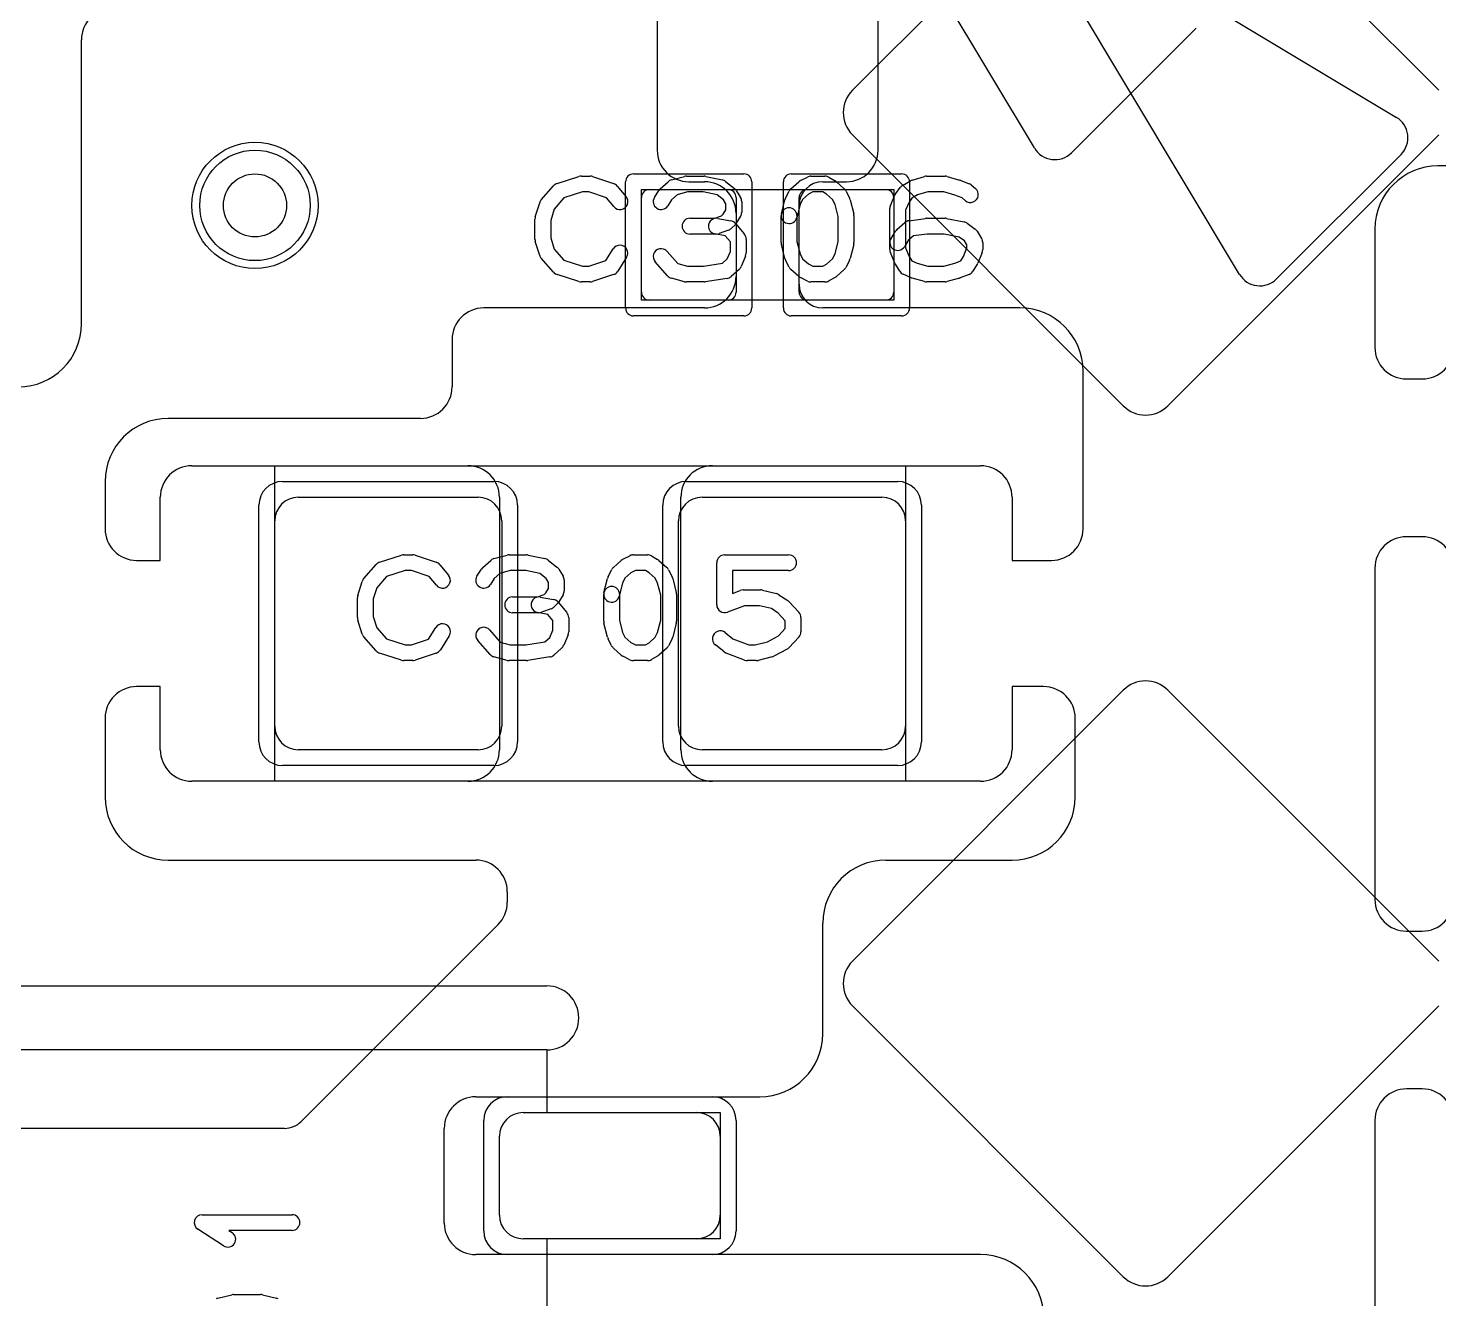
# Model space of a CAD drawing. Extents: x -3.2 to 23.2, y -0.5 to 25.
# Drawn here: x 6.456 to 10.928, y 4.71 to 8.737 of the extents above; entities that cross this region are included whole.
import ezdxf

# ---------------------------------------------------------------- set-up
doc = ezdxf.new("R2010")
doc.units = 0
for name, color, linetype in [('Hole', 1, 'CONTINUOUS'), ('L1', 3, 'CONTINUOUS'), ('L4', 3, 'CONTINUOUS'), ('MetalMask-A', 176, 'CONTINUOUS'), ('PartsArea-A', 111, 'CONTINUOUS'), ('PartsSilk-A', 221, 'CONTINUOUS'), ('Resist-A', 2, 'CONTINUOUS'), ('Resist-B', 2, 'CONTINUOUS'), ('Silk-A', 140, 'CONTINUOUS')]:
    doc.layers.add(name, color=color, linetype=linetype)

msp = doc.modelspace()

# ---------------------------------------------------------------- linework, layer by layer
at = {"layer": 'Hole'}
msp.add_circle((7.175, 8.175), 0.1, dxfattribs=at)
at = {"layer": 'L1'}
for p, q in [((8.45, 9.7), (8.45, 8.35)), ((9.15, 8.35), (9.15, 8.96716)), ((6.625, 7.8), (6.625, 8.7)), ((14.15, 8.3), (10.925, 8.3)), ((8.55, 8.25), (8.6, 8.25)), ((8.97497, 8.25), (9.05, 8.25)), ((8.4, 7.9), (8.4, 8.2)), ((8.425, 8.225), (8.675, 8.225)), ((8.7, 8.2), (8.7, 7.9)), ((8.9, 7.9), (8.9, 8.2)), ((8.925, 8.225), (9.175, 8.225)), ((9.2, 8.2), (9.2, 7.9)), ((8.7, 8.15), (8.7, 7.95)), ((8.9, 7.92497), (8.9, 8.17503)), ((10.725, 8.1), (10.725, 7.725)), ((8.675, 7.875), (8.425, 7.875)), ((9.175, 7.875), (8.925, 7.875)), ((8.6, 7.85), (7.9, 7.85)), ((9.6, 7.85), (8.97497, 7.85)), ((7.8, 7.75), (7.8, 7.6)), ((9.8, 7.15), (9.8, 7.65)), ((10.825, 7.625), (10.875, 7.625)), ((7.7, 7.5), (6.9, 7.5)), ((6.975, 7.35), (7.85, 7.35)), ((8.625, 7.35), (9.475, 7.35)), ((6.7, 7.3), (6.7, 7.15)), ((6.875, 7.05), (6.875, 7.25)), ((7.3125, 7.25), (7.8825, 7.25)), ((7.95, 7.25), (7.95, 6.45)), ((8.525, 6.45), (8.525, 7.25)), ((8.5925, 7.25), (9.1625, 7.25)), ((9.575, 7.25), (9.575, 7.05)), ((7.2375, 6.525), (7.2375, 7.175)), ((7.9575, 7.175), (7.9575, 6.525)), ((8.5175, 6.525), (8.5175, 7.175)), ((9.2375, 7.175), (9.2375, 6.525)), ((10.875, 7.125), (10.825, 7.125)), ((6.8, 7.05), (6.875, 7.05)), ((9.575, 7.05), (9.7, 7.05)), ((10.725, 7.025), (10.725, 5.975)), ((6.875, 6.65), (6.8, 6.65)), ((6.875, 6.45), (6.875, 6.65)), ((9.675, 6.65), (9.575, 6.65)), ((9.575, 6.65), (9.575, 6.45)), ((6.7, 6.55), (6.7, 6.3)), ((9.775, 6.3), (9.775, 6.55)), ((7.8825, 6.45), (7.3125, 6.45)), ((9.1625, 6.45), (8.5925, 6.45)), ((7.85, 6.35), (6.975, 6.35)), ((9.475, 6.35), (8.625, 6.35)), ((6.9, 6.1), (7.875, 6.1)), ((9.175, 6.1), (9.575, 6.1)), ((7.975, 6), (7.975, 5.96642)), ((7.94571, 5.89571), (7.32196, 5.27196)), ((8.975, 5.55), (8.975, 5.9)), ((10.825, 5.875), (10.875, 5.875)), ((10.875, 5.375), (10.825, 5.375)), ((7.875, 5.35), (8.775, 5.35)), ((8.025, 5.3), (8.575, 5.3)), ((7.26895, 5.25), (3.41642, 5.25)), ((7.775, 4.95), (7.775, 5.25)), ((10.725, 5.275), (10.725, 4.225)), ((7.95, 4.975), (7.95, 5.225)), ((8.65, 5.225), (8.65, 4.975)), ((8.575, 4.9), (8.025, 4.9)), ((9.475, 4.85), (7.875, 4.85))]:
    msp.add_line(p, q, dxfattribs=at)
msp.add_circle((7.175, 8.175), 0.2, dxfattribs=at)
for centre, radius, start, end in [((6.725, 8.7), 0.1, 90, 180), ((8.55, 8.35), 0.1, 180, -90), ((9.05, 8.35), 0.1, -90, 0), ((10.925, 8.1), 0.2, 90, 180), ((8.6, 8.15), 0.1, 0, 90), ((8.97497, 8.17503), 0.07497, 90, 180), ((8.425, 8.2), 0.025, 90, 180), ((8.675, 8.2), 0.025, 0, 90), ((8.925, 8.2), 0.025, 90, 180), ((9.175, 8.2), 0.025, 0, 90), ((8.6, 7.95), 0.1, -90, 0), ((8.97497, 7.92497), 0.07497, 180, -90), ((8.425, 7.9), 0.025, 180, -90), ((8.675, 7.9), 0.025, -90, 0), ((8.925, 7.9), 0.025, 180, -90), ((9.175, 7.9), 0.025, -90, 0), ((7.9, 7.75), 0.1, 90, 180), ((9.6, 7.65), 0.2, 0, 90), ((6.425, 7.8), 0.2, -90, 0), ((10.825, 7.725), 0.1, 180, -90), ((10.875, 7.725), 0.1, -90, 0), ((7.7, 7.6), 0.1, -90, 0), ((6.9, 7.3), 0.2, 90, 180), ((6.975, 7.25), 0.1, 90, 180), ((7.85, 7.25), 0.1, 0, 90), ((8.625, 7.25), 0.1, 90, 180), ((9.475, 7.25), 0.1, 0, 90), ((7.3125, 7.175), 0.075, 90, 180), ((7.8825, 7.175), 0.075, 0, 90), ((8.5925, 7.175), 0.075, 90, 180), ((9.1625, 7.175), 0.075, 0, 90), ((6.8, 7.15), 0.1, 180, -90), ((9.7, 7.15), 0.1, -90, 0), ((10.825, 7.025), 0.1, 90, 180), ((10.875, 7.025), 0.1, 0, 90), ((6.8, 6.55), 0.1, 90, 180), ((9.675, 6.55), 0.1, 0, 90), ((7.3125, 6.525), 0.075, 180, -90), ((7.8825, 6.525), 0.075, -90, 0), ((8.5925, 6.525), 0.075, 180, -90), ((9.1625, 6.525), 0.075, -90, 0), ((6.975, 6.45), 0.1, 180, -90), ((7.85, 6.45), 0.1, -90, 0), ((8.625, 6.45), 0.1, 180, -90), ((9.475, 6.45), 0.1, -90, 0), ((6.9, 6.3), 0.2, 180, -90), ((9.575, 6.3), 0.2, -90, 0), ((7.875, 6), 0.1, 0, 90), ((9.175, 5.9), 0.2, 90, 180), ((7.875, 5.96642), 0.1, -45, 0), ((10.825, 5.975), 0.1, 180, -90), ((10.875, 5.975), 0.1, -90, 0), ((8.775, 5.55), 0.2, -90, 0), ((10.825, 5.275), 0.1, 90, 180), ((10.875, 5.275), 0.1, 0, 90), ((7.875, 5.25), 0.1, 90, 180), ((8.025, 5.225), 0.075, 90, 180), ((8.575, 5.225), 0.075, 0, 90), ((7.26895, 5.32497), 0.07497, -90, -45), ((8.025, 4.975), 0.075, 180, -90), ((8.575, 4.975), 0.075, -90, 0), ((7.875, 4.95), 0.1, 180, -90), ((9.475, 4.65), 0.2, 0, 90)]:
    msp.add_arc(centre, radius, start, end, dxfattribs=at)
at = {"layer": 'L4'}
for p, q in [((9.92763, 9.3985), (9.06904, 8.53991)), ((10.92762, 8.53991), (10.06903, 9.3985)), ((9.06904, 8.39849), (9.92762, 7.53991)), ((10.06904, 7.53991), (10.92762, 8.39849)), ((9.92763, 6.6385), (9.06904, 5.77991)), ((10.92762, 5.77991), (10.06903, 6.6385)), ((9.06904, 5.63849), (9.92762, 4.77991)), ((10.06904, 4.77991), (10.92762, 5.63849))]:
    msp.add_line(p, q, dxfattribs=at)
msp.add_circle((7.175, 8.175), 0.2, dxfattribs=at)
for centre, radius, start, end in [((9.13975, 8.4692), 0.1, 135, -135), ((9.99833, 7.61062), 0.1, -135, -45), ((9.99833, 6.5678), 0.09998, 45, 135), ((9.13975, 5.7092), 0.1, 135, -135), ((9.99833, 4.85062), 0.1, -135, -45)]:
    msp.add_arc(centre, radius, start, end, dxfattribs=at)
at = {"layer": 'MetalMask-A'}
for p, q in [((8.4, 7.9), (8.4, 8.2)), ((8.425, 8.225), (8.675, 8.225)), ((8.7, 8.2), (8.7, 7.9)), ((8.9, 7.9), (8.9, 8.2)), ((8.925, 8.225), (9.175, 8.225)), ((9.2, 8.2), (9.2, 7.9)), ((8.675, 7.875), (8.425, 7.875)), ((9.175, 7.875), (8.925, 7.875)), ((7.3125, 7.25), (7.8825, 7.25)), ((8.5925, 7.25), (9.1625, 7.25)), ((7.2375, 6.525), (7.2375, 7.175)), ((7.9575, 7.175), (7.9575, 6.525)), ((8.5175, 6.525), (8.5175, 7.175)), ((9.2375, 7.175), (9.2375, 6.525)), ((7.8825, 6.45), (7.3125, 6.45)), ((9.1625, 6.45), (8.5925, 6.45)), ((8.025, 5.3), (8.575, 5.3)), ((7.95, 4.975), (7.95, 5.225)), ((8.65, 5.225), (8.65, 4.975)), ((8.575, 4.9), (8.025, 4.9))]:
    msp.add_line(p, q, dxfattribs=at)
for centre, radius, start, end in [((8.425, 8.2), 0.025, 90, 180), ((8.675, 8.2), 0.025, 0, 90), ((8.925, 8.2), 0.025, 90, 180), ((9.175, 8.2), 0.025, 0, 90), ((8.425, 7.9), 0.025, 180, -90), ((8.675, 7.9), 0.025, -90, 0), ((8.925, 7.9), 0.025, 180, -90), ((9.175, 7.9), 0.025, -90, 0), ((7.3125, 7.175), 0.075, 90, 180), ((7.8825, 7.175), 0.075, 0, 90), ((8.5925, 7.175), 0.075, 90, 180), ((9.1625, 7.175), 0.075, 0, 90), ((7.3125, 6.525), 0.075, 180, -90), ((7.8825, 6.525), 0.075, -90, 0), ((8.5925, 6.525), 0.075, 180, -90), ((9.1625, 6.525), 0.075, -90, 0), ((8.025, 5.225), 0.075, 90, 180), ((8.575, 5.225), 0.075, 0, 90), ((8.025, 4.975), 0.075, 180, -90), ((8.575, 4.975), 0.075, -90, 0)]:
    msp.add_arc(centre, radius, start, end, dxfattribs=at)
at = {"layer": 'PartsArea-A'}
for p, q in [((8.4, 8.225), (9.2, 8.225)), ((8.4, 7.875), (8.4, 8.225)), ((9.2, 8.225), (9.2, 7.875)), ((9.2, 7.875), (8.4, 7.875)), ((7.2375, 7.35), (9.2375, 7.35)), ((7.2375, 6.35), (7.2375, 7.35)), ((9.2375, 7.35), (9.2375, 6.35)), ((9.2375, 6.35), (7.2375, 6.35)), ((6.3, 5.5), (8.1, 5.5)), ((8.1, 5.5), (8.1, 5.3)), ((8.1, 5.3), (8.65, 5.3)), ((8.65, 5.3), (8.65, 4.9)), ((8.65, 4.9), (8.1, 4.9)), ((8.1, 4.9), (8.1, 4))]:
    msp.add_line(p, q, dxfattribs=at)
at = {"layer": 'PartsSilk-A'}
for p, q in [((9.80725, 9.04565), (10.79346, 8.45392)), ((10.29608, 7.95654), (9.70435, 8.94275)), ((10.80791, 8.33658), (10.41342, 7.94209)), ((8.08258, 8.19239), (8.12147, 8.23683)), ((8.13266, 8.24418), (8.2021, 8.2664)), ((8.20972, 8.26759), (8.2375, 8.26759)), ((8.2454, 8.26631), (8.31207, 8.24409)), ((8.32338, 8.23637), (8.35115, 8.20304)), ((8.45978, 8.22795), (8.48478, 8.25017)), ((8.49495, 8.25564), (8.53662, 8.26675)), ((8.54306, 8.26759), (8.59861, 8.26759)), ((8.60376, 8.26705), (8.65654, 8.25594)), ((8.66701, 8.251), (8.69479, 8.22878)), ((8.87367, 8.22795), (8.89867, 8.25017)), ((8.9041, 8.25384), (8.92632, 8.26495)), ((8.9375, 8.26759), (8.98194, 8.26759)), ((8.99434, 8.2643), (9.01379, 8.25319)), ((9.018, 8.25017), (9.043, 8.22795)), ((9.20639, 8.21315), (9.22028, 8.23167)), ((9.22754, 8.23818), (9.25254, 8.25299)), ((9.25841, 8.25552), (9.2973, 8.26663)), ((9.30417, 8.26759), (9.3625, 8.26759)), ((9.36937, 8.26663), (9.40826, 8.25552)), ((9.41067, 8.25469), (9.43845, 8.24358)), ((9.44479, 8.23989), (9.45868, 8.22878)), ((8.06364, 8.13894), (8.07753, 8.18339)), ((8.15452, 8.19868), (8.12368, 8.16344)), ((8.21362, 8.21759), (8.15452, 8.19868)), ((8.23344, 8.21759), (8.21362, 8.21759)), ((8.28952, 8.1989), (8.23344, 8.21759)), ((8.31273, 8.17104), (8.28952, 8.1989)), ((8.4413, 8.20029), (8.45519, 8.22251)), ((8.49568, 8.19296), (8.4837, 8.17379)), ((8.51356, 8.20885), (8.49568, 8.19296)), ((8.54634, 8.21759), (8.51356, 8.20885)), ((8.59601, 8.21759), (8.54634, 8.21759)), ((8.64042, 8.20824), (8.59601, 8.21759)), ((8.66023, 8.1924), (8.64042, 8.20824)), ((8.66806, 8.17987), (8.66023, 8.1924)), ((8.70037, 8.22251), (8.71426, 8.20029)), ((8.71806, 8.18704), (8.71806, 8.1537)), ((8.84381, 8.14865), (8.85492, 8.1931)), ((8.85681, 8.19822), (8.86792, 8.22044)), ((8.91049, 8.19377), (8.90276, 8.17831)), ((8.92942, 8.2106), (8.91049, 8.19377)), ((8.9434, 8.21759), (8.92942, 8.2106)), ((8.9753, 8.21759), (8.9434, 8.21759)), ((8.98673, 8.21106), (8.9753, 8.21759)), ((9.00618, 8.19377), (8.98673, 8.21106)), ((9.01391, 8.17831), (9.00618, 8.19377)), ((9.04875, 8.22044), (9.05986, 8.19822)), ((9.06175, 8.1931), (9.07286, 8.14865)), ((9.18942, 8.17442), (9.20331, 8.20776)), ((9.24827, 8.18565), (9.2375, 8.15981)), ((9.2573, 8.19769), (9.24827, 8.18565)), ((9.27525, 8.20833), (9.2573, 8.19769)), ((9.30767, 8.21759), (9.27525, 8.20833)), ((9.359, 8.21759), (9.30767, 8.21759)), ((9.39329, 8.20779), (9.359, 8.21759)), ((9.41645, 8.19853), (9.39329, 8.20779)), ((9.42744, 8.18974), (9.41645, 8.19853)), ((8.12368, 8.16344), (8.1125, 8.12766)), ((8.6331, 8.13426), (8.6543, 8.14197)), ((8.6543, 8.14197), (8.65948, 8.14715)), ((8.65948, 8.14715), (8.66806, 8.16087)), ((8.66806, 8.16087), (8.66806, 8.17987)), ((8.71426, 8.14045), (8.70037, 8.11823)), ((8.84306, 8.05741), (8.84306, 8.14259)), ((8.90276, 8.17831), (8.89231, 8.13653)), ((8.89306, 8.14259), (8.89306, 8.06049)), ((9.02361, 8.13951), (9.01391, 8.17831)), ((9.02361, 8.06049), (9.02361, 8.13951)), ((9.07361, 8.14259), (9.07361, 8.05741)), ((9.1875, 8.03519), (9.1875, 8.16481)), ((9.2375, 8.15981), (9.2375, 8.04019)), ((8.0625, 8.06852), (8.0625, 8.13148)), ((8.1125, 8.12766), (8.1125, 8.07234)), ((8.55417, 8.13426), (8.6331, 8.13426)), ((8.64188, 8.13387), (8.68355, 8.12646)), ((8.6766, 8.09687), (8.64604, 8.08576)), ((8.69685, 8.1138), (8.68574, 8.10269)), ((8.69838, 8.11785), (8.72615, 8.08452)), ((9.20978, 8.09832), (9.23478, 8.12054)), ((9.24791, 8.12661), (9.30069, 8.13402)), ((9.30417, 8.13426), (9.3625, 8.13426)), ((9.3674, 8.13377), (9.42296, 8.12266)), ((9.43294, 8.11824), (9.45794, 8.09972)), ((8.07753, 8.01661), (8.06364, 8.06106)), ((8.1125, 8.07234), (8.12368, 8.03656)), ((8.6375, 8.08426), (8.55417, 8.08426)), ((8.66581, 8.07883), (8.63312, 8.08465)), ((8.68194, 8.05947), (8.66581, 8.07883)), ((8.68194, 8.02907), (8.68194, 8.05947)), ((8.73194, 8.06852), (8.73194, 8.02407)), ((8.85492, 8.0069), (8.84381, 8.05135)), ((8.89306, 8.06049), (8.90276, 8.02169)), ((9.01391, 8.02169), (9.02361, 8.06049)), ((9.07286, 8.05135), (9.06175, 8.0069)), ((9.1913, 8.07066), (9.20519, 8.09288)), ((9.24568, 8.06333), (9.2337, 8.04416)), ((9.26235, 8.07814), (9.24568, 8.06333)), ((9.30592, 8.08426), (9.26235, 8.07814)), ((9.36002, 8.08426), (9.30592, 8.08426)), ((9.40767, 8.07473), (9.36002, 8.08426)), ((9.42437, 8.06236), (9.40767, 8.07473)), ((9.43194, 8.05024), (9.42437, 8.06236)), ((9.43194, 8.04019), (9.43194, 8.05024)), ((9.46426, 8.09287), (9.47814, 8.07065)), ((9.48194, 8.05741), (9.48194, 8.03519)), ((8.12147, 7.96317), (8.08258, 8.00761)), ((8.12368, 8.03656), (8.15452, 8.00132)), ((8.28773, 8.0005), (8.31074, 8.03732)), ((8.35314, 8.01082), (8.32537, 7.96638)), ((8.48131, 8.02942), (8.51519, 7.99071)), ((8.65691, 7.99205), (8.67218, 8.00563)), ((8.67218, 8.00563), (8.68194, 8.02907)), ((8.73002, 8.01446), (8.71614, 7.98113)), ((8.90276, 8.02169), (8.91049, 8.00623)), ((8.91049, 8.00623), (8.92942, 7.9894)), ((8.98673, 7.98894), (9.00618, 8.00623)), ((9.00618, 8.00623), (9.01391, 8.02169)), ((9.20331, 7.99224), (9.18942, 8.02558)), ((9.2375, 8.04019), (9.24868, 8.01336)), ((9.24868, 8.01336), (9.25742, 7.99937)), ((9.4123, 7.99981), (9.42077, 8.01336)), ((9.42077, 8.01336), (9.43194, 8.04019)), ((9.48002, 8.02558), (9.46614, 7.99224)), ((8.15452, 8.00132), (8.21362, 7.98241)), ((8.21362, 7.98241), (8.23344, 7.98241)), ((8.23344, 7.98241), (8.28773, 8.0005)), ((8.48258, 7.95206), (8.44369, 7.9965)), ((8.51519, 7.99071), (8.54634, 7.98241)), ((8.54634, 7.98241), (8.59662, 7.98241)), ((8.59662, 7.98241), (8.65691, 7.99205)), ((8.70967, 7.97205), (8.68467, 7.94983)), ((8.86792, 7.97956), (8.85681, 8.00178)), ((8.89867, 7.94983), (8.87367, 7.97205)), ((8.92942, 7.9894), (8.9434, 7.98241)), ((8.9434, 7.98241), (8.9753, 7.98241)), ((8.9753, 7.98241), (8.98673, 7.98894)), ((9.043, 7.97205), (9.018, 7.94983)), ((9.05986, 8.00178), (9.04875, 7.97956)), ((9.21908, 7.96638), (9.20519, 7.9886)), ((9.25742, 7.99937), (9.27383, 7.99208)), ((9.27383, 7.99208), (9.30767, 7.98241)), ((9.30767, 7.98241), (9.359, 7.98241)), ((9.359, 7.98241), (9.39329, 7.99221)), ((9.39329, 7.99221), (9.4123, 7.99981)), ((9.46426, 7.9886), (9.45037, 7.96638)), ((8.2021, 7.9336), (8.13266, 7.95582)), ((8.2375, 7.93241), (8.20972, 7.93241)), ((8.31207, 7.95591), (8.2454, 7.93369)), ((8.53662, 7.93325), (8.49495, 7.94436)), ((8.59861, 7.93241), (8.54306, 7.93241)), ((8.67201, 7.94383), (8.60256, 7.93272)), ((8.92632, 7.93505), (8.9041, 7.94616)), ((8.98194, 7.93241), (8.9375, 7.93241)), ((9.01379, 7.94681), (8.99434, 7.9357)), ((9.25513, 7.94567), (9.23013, 7.95678)), ((9.2973, 7.93337), (9.25841, 7.94448)), ((9.3625, 7.93241), (9.30417, 7.93241)), ((9.40826, 7.94448), (9.36937, 7.93337)), ((9.43845, 7.95642), (9.41067, 7.94531)), ((7.57016, 7.04418), (7.6396, 7.0664)), ((7.64722, 7.06759), (7.675, 7.06759)), ((7.6829, 7.06631), (7.74957, 7.04409)), ((7.93245, 7.05564), (7.97412, 7.06675)), ((7.98056, 7.06759), (8.03611, 7.06759)), ((8.04126, 7.06705), (8.09404, 7.05594)), ((8.3416, 7.05384), (8.36382, 7.06495)), ((8.375, 7.06759), (8.41944, 7.06759)), ((8.66389, 7.06759), (8.86667, 7.06759)), ((7.52008, 6.99239), (7.55897, 7.03683)), ((7.76088, 7.03637), (7.78865, 7.00304)), ((7.8788, 7.00029), (7.89269, 7.02251)), ((7.89728, 7.02795), (7.92228, 7.05017)), ((8.10451, 7.051), (8.13229, 7.02878)), ((8.13787, 7.02251), (8.15176, 7.00029)), ((8.29431, 6.99822), (8.30542, 7.02044)), ((8.31117, 7.02795), (8.33617, 7.05017)), ((8.43184, 7.0643), (8.45129, 7.05319)), ((8.4555, 7.05017), (8.4805, 7.02795)), ((8.48625, 7.02044), (8.49736, 6.99822)), ((8.63889, 6.90926), (8.63889, 7.04259)), ((7.50114, 6.93894), (7.51503, 6.98339)), ((7.59202, 6.99868), (7.56118, 6.96344)), ((7.65112, 7.01759), (7.59202, 6.99868)), ((7.67094, 7.01759), (7.65112, 7.01759)), ((7.72702, 6.9989), (7.67094, 7.01759)), ((7.75023, 6.97104), (7.72702, 6.9989)), ((7.93318, 6.99296), (7.9212, 6.97379)), ((7.95106, 7.00885), (7.93318, 6.99296)), ((7.98384, 7.01759), (7.95106, 7.00885)), ((8.03351, 7.01759), (7.98384, 7.01759)), ((8.07792, 7.00824), (8.03351, 7.01759)), ((8.09773, 6.9924), (8.07792, 7.00824)), ((8.10556, 6.97987), (8.09773, 6.9924)), ((8.10556, 6.96087), (8.10556, 6.97987)), ((8.15556, 6.98704), (8.15556, 6.9537)), ((8.28131, 6.94865), (8.29242, 6.9931)), ((8.34026, 6.97831), (8.32981, 6.93653)), ((8.34799, 6.99377), (8.34026, 6.97831)), ((8.36692, 7.0106), (8.34799, 6.99377)), ((8.3809, 7.01759), (8.36692, 7.0106)), ((8.4128, 7.01759), (8.3809, 7.01759)), ((8.42423, 7.01106), (8.4128, 7.01759)), ((8.44368, 6.99377), (8.42423, 7.01106)), ((8.45141, 6.97831), (8.44368, 6.99377)), ((8.46111, 6.93951), (8.45141, 6.97831)), ((8.49925, 6.9931), (8.51036, 6.94865)), ((8.86667, 7.01759), (8.68889, 7.01759)), ((8.68889, 7.01759), (8.68889, 6.94554)), ((7.5, 6.86852), (7.5, 6.93148)), ((7.56118, 6.96344), (7.55, 6.92766)), ((7.99167, 6.93426), (8.0706, 6.93426)), ((8.0706, 6.93426), (8.0918, 6.94197)), ((8.07938, 6.93387), (8.12105, 6.92646)), ((8.0918, 6.94197), (8.09698, 6.94715)), ((8.09698, 6.94715), (8.10556, 6.96087)), ((8.15176, 6.94045), (8.13787, 6.91823)), ((8.28056, 6.85741), (8.28056, 6.94259)), ((8.33056, 6.94259), (8.33056, 6.86049)), ((8.46111, 6.86049), (8.46111, 6.93951)), ((8.51111, 6.94259), (8.51111, 6.85741)), ((8.68889, 6.94554), (8.71332, 6.95484)), ((8.72222, 6.95648), (8.77778, 6.95648)), ((8.78384, 6.95573), (8.82828, 6.94462)), ((8.83609, 6.94117), (8.86387, 6.92265)), ((7.55, 6.92766), (7.55, 6.87234)), ((8.1141, 6.89687), (8.08354, 6.88576)), ((8.13435, 6.9138), (8.12324, 6.90269)), ((8.13588, 6.91785), (8.16365, 6.88452)), ((8.72682, 6.90648), (8.67279, 6.8859)), ((8.7747, 6.90648), (8.72682, 6.90648)), ((8.81196, 6.89717), (8.7747, 6.90648)), ((8.83362, 6.88273), (8.81196, 6.89717)), ((8.86843, 6.91875), (8.89899, 6.88542)), ((7.51503, 6.81661), (7.50114, 6.86106)), ((7.55, 6.87234), (7.56118, 6.83656)), ((8.075, 6.88426), (7.99167, 6.88426)), ((8.10331, 6.87883), (8.07062, 6.88465)), ((8.11944, 6.85947), (8.10331, 6.87883)), ((8.11944, 6.82907), (8.11944, 6.85947)), ((8.16944, 6.86852), (8.16944, 6.82407)), ((8.29242, 6.8069), (8.28131, 6.85135)), ((8.33056, 6.86049), (8.34026, 6.82169)), ((8.45141, 6.82169), (8.46111, 6.86049)), ((8.51036, 6.85135), (8.49925, 6.8069)), ((8.85556, 6.85879), (8.83362, 6.88273)), ((8.85556, 6.8338), (8.85556, 6.85879)), ((8.90556, 6.86852), (8.90556, 6.82407)), ((7.55897, 6.76317), (7.52008, 6.80761)), ((7.56118, 6.83656), (7.59202, 6.80132)), ((7.59202, 6.80132), (7.65112, 6.78241)), ((7.67094, 6.78241), (7.72523, 6.8005)), ((7.72523, 6.8005), (7.74824, 6.83732)), ((7.79064, 6.81082), (7.76287, 6.76638)), ((7.92008, 6.75206), (7.88119, 6.7965)), ((7.91881, 6.82942), (7.95269, 6.79071)), ((8.09441, 6.79205), (8.10968, 6.80563)), ((8.10968, 6.80563), (8.11944, 6.82907)), ((8.16752, 6.81446), (8.15364, 6.78113)), ((8.30542, 6.77956), (8.29431, 6.80178)), ((8.34026, 6.82169), (8.34799, 6.80623)), ((8.34799, 6.80623), (8.36692, 6.7894)), ((8.42423, 6.78894), (8.44368, 6.80623)), ((8.44368, 6.80623), (8.45141, 6.82169)), ((8.49736, 6.80178), (8.48625, 6.77956)), ((8.66562, 6.82137), (8.69034, 6.8016)), ((8.69034, 6.8016), (8.74071, 6.78241)), ((8.79928, 6.79203), (8.83446, 6.81079)), ((8.83446, 6.81079), (8.85556, 6.8338)), ((8.89899, 6.80717), (8.86843, 6.77384)), ((7.6396, 6.7336), (7.57016, 6.75582)), ((7.65112, 6.78241), (7.67094, 6.78241)), ((7.74957, 6.75591), (7.6829, 6.73369)), ((7.95269, 6.79071), (7.98384, 6.78241)), ((7.98384, 6.78241), (8.03412, 6.78241)), ((8.03412, 6.78241), (8.09441, 6.79205)), ((8.14717, 6.77205), (8.12217, 6.74983)), ((8.33617, 6.74983), (8.31117, 6.77205)), ((8.36692, 6.7894), (8.3809, 6.78241)), ((8.3809, 6.78241), (8.4128, 6.78241)), ((8.4128, 6.78241), (8.42423, 6.78894)), ((8.4805, 6.77205), (8.4555, 6.74983)), ((8.66216, 6.76011), (8.63438, 6.78233)), ((8.72721, 6.73405), (8.66888, 6.75627)), ((8.74071, 6.78241), (8.76081, 6.78241)), ((8.76081, 6.78241), (8.79928, 6.79203)), ((8.86176, 6.76868), (8.82009, 6.74646)), ((7.675, 6.73241), (7.64722, 6.73241)), ((7.97412, 6.73325), (7.93245, 6.74436)), ((8.03611, 6.73241), (7.98056, 6.73241)), ((8.10951, 6.74383), (8.04006, 6.73272)), ((8.36382, 6.73505), (8.3416, 6.74616)), ((8.41944, 6.73241), (8.375, 6.73241)), ((8.45129, 6.74681), (8.43184, 6.7357)), ((8.76389, 6.73241), (8.73611, 6.73241)), ((8.81439, 6.74427), (8.76995, 6.73316)), ((6.3, 5.7016), (8.1, 5.7016)), ((8.1, 5.4984), (6.4016, 5.4984)), ((7.00741, 4.97639), (7.29259, 4.97639)), ((7.0753, 4.87763), (6.99382, 4.93041)), ((7.29259, 4.92639), (7.09199, 4.92639)), ((7.09199, 4.92639), (7.10248, 4.91959)), ((7.0569, 4.71175), (7.10135, 4.72286)), ((7.10741, 4.72361), (7.19259, 4.72361)), ((7.19865, 4.72286), (7.2431, 4.71175))]:
    msp.add_line(p, q, dxfattribs=at)
for centre, radius, start, end in [((10.75487, 8.38961), 0.075, -44.9946, 59.03616), ((8.14028, 8.22037), 0.025, 107.74642, 138.81192), ((8.20972, 8.24259), 0.025, 90, 107.74642), ((8.2375, 8.24259), 0.025, 71.57954, 90), ((8.30417, 8.22037), 0.025, 39.7909, 71.57954), ((8.47639, 8.20926), 0.025, 131.62783, 147.98998), ((8.50139, 8.23148), 0.025, 104.92551, 131.63069), ((8.54306, 8.24259), 0.025, 90, 104.92885), ((8.59861, 8.24259), 0.025, 78.11016, 90), ((8.65139, 8.23148), 0.025, 51.33303, 78.11298), ((8.67917, 8.20926), 0.025, 32.00538, 51.34522), ((8.89028, 8.20926), 0.025, 131.62783, 153.43495), ((8.91528, 8.23148), 0.025, 116.56505, 131.62783), ((8.9375, 8.24259), 0.025, 90, 116.56505), ((8.98194, 8.24259), 0.025, 60.26649, 90), ((9.00139, 8.23148), 0.025, 48.37217, 60.26649), ((9.02639, 8.20926), 0.025, 26.56505, 48.37217), ((9.24028, 8.21667), 0.025, 120.63752, 143.1301), ((9.26528, 8.23148), 0.025, 105.94854, 120.63752), ((9.30417, 8.24259), 0.025, 90, 105.94854), ((9.3625, 8.24259), 0.025, 74.05146, 90), ((9.40139, 8.23148), 0.025, 68.2071, 74.05146), ((9.44306, 8.20926), 0.025, -128.66697, 51.34522), ((9.42917, 8.22037), 0.025, 51.33303, 68.2071), ((8.10139, 8.17593), 0.025, 138.81192, 162.63777), ((8.33194, 8.18704), 0.025, -140.2091, 39.8005), ((8.4625, 8.18704), 0.025, 147.99462, -32.01002), ((8.69306, 8.18704), 0.025, 0, 32.01002), ((8.87917, 8.18704), 0.025, 153.43495, 165.96932), ((9.0375, 8.18704), 0.025, 14.03068, 26.56505), ((9.22639, 8.19815), 0.025, 143.1301, 157.39424), ((8.0875, 8.13148), 0.025, 162.63777, 180), ((8.69306, 8.1537), 0.025, -32.00538, 0), ((8.86806, 8.14259), 0.025, 0, 180), ((8.86806, 8.14259), 0.025, 165.96932, -14.03321), ((9.04861, 8.14259), 0.025, 0, 14.03068), ((9.2125, 8.16481), 0.025, 157.39424, 180), ((8.55417, 8.10926), 0.025, 90, -90), ((8.6375, 8.10926), 0.025, 79.90837, -100.08326), ((8.66806, 8.12037), 0.025, -70.02864, -45), ((8.67917, 8.10185), 0.025, 39.7909, 79.91674), ((8.67917, 8.13148), 0.025, -45, -32.01002), ((9.22639, 8.07963), 0.025, 131.62783, 147.99462), ((9.25139, 8.10185), 0.025, 98.00047, 131.62783), ((9.30417, 8.10926), 0.025, 90, 98.00047), ((9.3625, 8.10926), 0.025, 78.69456, 90), ((9.41806, 8.09815), 0.025, 53.47387, 78.69456), ((9.44306, 8.07963), 0.025, 31.98594, 53.47387), ((8.0875, 8.06852), 0.025, 180, -162.63777), ((8.33194, 8.02407), 0.025, -32.00538, 147.99925), ((8.6375, 8.10926), 0.025, -90, -70.02141), ((8.70694, 8.06852), 0.025, 0, 39.8005), ((8.86806, 8.05741), 0.025, 180, -165.96932), ((9.04861, 8.05741), 0.025, -14.03068, 0), ((9.2125, 8.05741), 0.025, 147.99462, -32.01002), ((9.45694, 8.05741), 0.025, 0, 31.98594), ((8.10139, 8.02407), 0.025, -162.63777, -138.81192), ((8.4625, 8.01296), 0.025, 41.18808, -138.81042), ((8.70694, 8.02407), 0.025, -22.60576, 0), ((8.87917, 8.01296), 0.025, -165.96932, -153.43495), ((9.0375, 8.01296), 0.025, -26.56505, -14.03068), ((9.2125, 8.03519), 0.025, 180, -157.39424), ((9.45694, 8.03519), 0.025, -22.60576, 0), ((8.14028, 7.97963), 0.025, -138.81192, -107.74642), ((8.30417, 7.97963), 0.025, -71.57954, -32.00538), ((8.69306, 7.99074), 0.025, -48.37217, -22.60888), ((8.89028, 7.99074), 0.025, -153.43495, -131.62783), ((9.02639, 7.99074), 0.025, -48.37217, -26.56505), ((9.22639, 8.00185), 0.025, -157.39424, -147.99462), ((9.24028, 7.97963), 0.025, -147.99462, -113.95086), ((9.42917, 7.97963), 0.025, -68.2071, -32.00538), ((9.44306, 8.00185), 0.025, -32.00538, -22.60576), ((8.20972, 7.95741), 0.025, -107.74642, -90), ((8.2375, 7.95741), 0.025, -90, -71.57954), ((8.50139, 7.96852), 0.025, -138.81192, -104.92885), ((8.54306, 7.95741), 0.025, -104.92551, -90), ((8.59861, 7.95741), 0.025, -90, -80.91133), ((8.66806, 7.96852), 0.025, -80.91063, -48.36931), ((8.91528, 7.96852), 0.025, -131.62783, -116.56505), ((8.9375, 7.95741), 0.025, -116.56505, -90), ((8.98194, 7.95741), 0.025, -90, -60.26649), ((9.00139, 7.96852), 0.025, -60.26649, -48.37217), ((9.26528, 7.96852), 0.025, -113.95086, -105.94854), ((9.30417, 7.95741), 0.025, -105.94854, -90), ((9.3625, 7.95741), 0.025, -90, -74.05146), ((9.40139, 7.96852), 0.025, -74.05146, -68.2071), ((10.36039, 7.99512), 0.075, -149.04017, -45), ((7.64722, 7.04259), 0.025, 90, 107.74642), ((7.675, 7.04259), 0.025, 71.57954, 90), ((7.98056, 7.04259), 0.025, 90, 104.92885), ((8.03611, 7.04259), 0.025, 78.11016, 90), ((8.375, 7.04259), 0.025, 90, 116.56505), ((8.41944, 7.04259), 0.025, 60.26649, 90), ((8.66389, 7.04259), 0.025, 90, 180), ((8.86667, 7.04259), 0.025, -90, 90), ((7.57778, 7.02037), 0.025, 107.74642, 138.81192), ((7.74167, 7.02037), 0.025, 39.7909, 71.57954), ((7.91389, 7.00926), 0.025, 131.62783, 147.98998), ((7.93889, 7.03148), 0.025, 104.92551, 131.63069), ((8.08889, 7.03148), 0.025, 51.33303, 78.11298), ((8.11667, 7.00926), 0.025, 32.00538, 51.34522), ((8.32778, 7.00926), 0.025, 131.62783, 153.43495), ((8.35278, 7.03148), 0.025, 116.56505, 131.62783), ((8.43889, 7.03148), 0.025, 48.37217, 60.26649), ((8.46389, 7.00926), 0.025, 26.56505, 48.37217), ((7.53889, 6.97593), 0.025, 138.81192, 162.63777), ((7.76944, 6.98704), 0.025, -140.2091, 39.8005), ((7.9, 6.98704), 0.025, 147.99462, -32.01002), ((8.13056, 6.98704), 0.025, 0, 32.01002), ((8.31667, 6.98704), 0.025, 153.43495, 165.96932), ((8.475, 6.98704), 0.025, 14.03068, 26.56505), ((7.525, 6.93148), 0.025, 162.63777, 180), ((7.99167, 6.90926), 0.025, 90, -90), ((8.075, 6.90926), 0.025, 79.90837, -100.08326), ((8.13056, 6.9537), 0.025, -32.00538, 0), ((8.30556, 6.94259), 0.025, 0, 180), ((8.30556, 6.94259), 0.025, 165.96932, -14.03321), ((8.48611, 6.94259), 0.025, 0, 14.03068), ((8.72222, 6.93148), 0.025, 90, 110.85364), ((8.77778, 6.93148), 0.025, 75.96932, 90), ((8.82222, 6.92037), 0.025, 56.30358, 75.96376), ((8.10556, 6.92037), 0.025, -70.02864, -45), ((8.11667, 6.90185), 0.025, 39.7909, 79.91674), ((8.11667, 6.93148), 0.025, -45, -32.01002), ((8.66389, 6.90926), 0.025, 180, -69.1435), ((8.85, 6.90185), 0.025, 42.5203, 56.30993), ((7.525, 6.86852), 0.025, 180, -162.63777), ((7.76944, 6.82407), 0.025, -32.00538, 147.99925), ((8.075, 6.90926), 0.025, -90, -70.02141), ((8.14444, 6.86852), 0.025, 0, 39.8005), ((8.30556, 6.85741), 0.025, 180, -165.96932), ((8.48611, 6.85741), 0.025, -14.03068, 0), ((8.88056, 6.86852), 0.025, 0, 42.51745), ((7.53889, 6.82407), 0.025, -162.63777, -138.81192), ((7.9, 6.81296), 0.025, 41.18808, -138.81042), ((8.14444, 6.82407), 0.025, -22.60576, 0), ((8.31667, 6.81296), 0.025, -165.96932, -153.43495), ((8.475, 6.81296), 0.025, -26.56505, -14.03068), ((8.65, 6.80185), 0.025, 51.33303, -128.65478), ((8.88056, 6.82407), 0.025, -42.5203, 0), ((7.57778, 6.77963), 0.025, -138.81192, -107.74642), ((7.74167, 6.77963), 0.025, -71.57954, -32.00538), ((7.93889, 6.76852), 0.025, -138.81192, -104.92885), ((8.13056, 6.79074), 0.025, -48.37217, -22.60888), ((8.32778, 6.79074), 0.025, -153.43495, -131.62783), ((8.46389, 6.79074), 0.025, -48.37217, -26.56505), ((8.67778, 6.77963), 0.025, -128.66697, -110.85364), ((8.85, 6.79074), 0.025, -61.9383, -42.51745), ((7.64722, 6.75741), 0.025, -107.74642, -90), ((7.675, 6.75741), 0.025, -90, -71.57954), ((7.98056, 6.75741), 0.025, -104.92551, -90), ((8.03611, 6.75741), 0.025, -90, -80.91133), ((8.10556, 6.76852), 0.025, -80.91063, -48.36931), ((8.35278, 6.76852), 0.025, -131.62783, -116.56505), ((8.375, 6.75741), 0.025, -116.56505, -90), ((8.41944, 6.75741), 0.025, -90, -60.26649), ((8.43889, 6.76852), 0.025, -60.26649, -48.37217), ((8.73611, 6.75741), 0.025, -110.8565, -90), ((8.76389, 6.75741), 0.025, -90, -75.96376), ((8.80833, 6.76852), 0.025, -75.96932, -61.9318), ((8.1, 5.6), 0.1016, -90, 90), ((7.00741, 4.95139), 0.025, 90, -122.93381), ((7.29259, 4.95139), 0.025, -90, 90), ((7.08889, 4.89861), 0.025, -122.93354, 57.06619), ((7.06296, 4.6875), 0.025, 104.03068, 116.56505), ((7.10741, 4.69861), 0.025, 90, 104.03068), ((7.19259, 4.69861), 0.025, 75.96932, 90), ((7.23704, 4.6875), 0.025, 63.43495, 75.96932)]:
    msp.add_arc(centre, radius, start, end, dxfattribs=at)
at = {"layer": 'Resist-A'}
for p, q in [((8.375, 8.275), (8.725, 8.275)), ((8.875, 8.275), (9.225, 8.275)), ((8.35, 7.85), (8.35, 8.25)), ((8.75, 8.25), (8.75, 7.85)), ((8.85, 7.85), (8.85, 8.25)), ((9.25, 8.25), (9.25, 7.85)), ((8.725, 7.825), (8.375, 7.825)), ((9.225, 7.825), (8.875, 7.825)), ((7.2625, 7.3), (7.9325, 7.3)), ((8.5425, 7.3), (9.2125, 7.3)), ((7.1875, 6.475), (7.1875, 7.225)), ((8.0075, 7.225), (8.0075, 6.475)), ((8.4675, 6.475), (8.4675, 7.225)), ((9.2875, 7.225), (9.2875, 6.475)), ((7.9325, 6.4), (7.2625, 6.4)), ((9.2125, 6.4), (8.5425, 6.4)), ((7.975, 5.35), (8.625, 5.35)), ((7.9, 4.925), (7.9, 5.275)), ((8.7, 5.275), (8.7, 4.925)), ((8.625, 4.85), (7.975, 4.85))]:
    msp.add_line(p, q, dxfattribs=at)
msp.add_circle((7.175, 8.175), 0.175, dxfattribs=at)
for centre, radius, start, end in [((8.375, 8.25), 0.025, 90, 180), ((8.725, 8.25), 0.025, 0, 90), ((8.875, 8.25), 0.025, 90, 180), ((9.225, 8.25), 0.025, 0, 90), ((8.375, 7.85), 0.025, 180, -90), ((8.725, 7.85), 0.025, -90, 0), ((8.875, 7.85), 0.025, 180, -90), ((9.225, 7.85), 0.025, -90, 0), ((7.2625, 7.225), 0.075, 90, 180), ((7.9325, 7.225), 0.075, 0, 90), ((8.5425, 7.225), 0.075, 90, 180), ((9.2125, 7.225), 0.075, 0, 90), ((7.2625, 6.475), 0.075, 180, -90), ((7.9325, 6.475), 0.075, -90, 0), ((8.5425, 6.475), 0.075, 180, -90), ((9.2125, 6.475), 0.075, -90, 0), ((7.975, 5.275), 0.075, 90, 180), ((8.625, 5.275), 0.075, 0, 90), ((7.975, 4.925), 0.075, 180, -90), ((8.625, 4.925), 0.075, -90, 0)]:
    msp.add_arc(centre, radius, start, end, dxfattribs=at)
at = {"layer": 'Resist-B'}
msp.add_circle((7.175, 8.175), 0.175, dxfattribs=at)
at = {"layer": 'Silk-A'}
for p, q in [((9.64562, 8.35731), (9.05435, 9.34275)), ((10.15735, 8.73602), (9.76342, 8.34209)), ((6.3, 5.7016), (8.1, 5.7016)), ((8.1, 5.4984), (6.4016, 5.4984))]:
    msp.add_line(p, q, dxfattribs=at)
for centre, radius, start, end in [((10.10432, 8.78905), 0.075, -45, -44.39498), ((9.71039, 8.39512), 0.075, -149.72542, -45), ((8.1, 5.6), 0.1016, -90, 90)]:
    msp.add_arc(centre, radius, start, end, dxfattribs=at)

doc.saveas('drawing.dxf')
